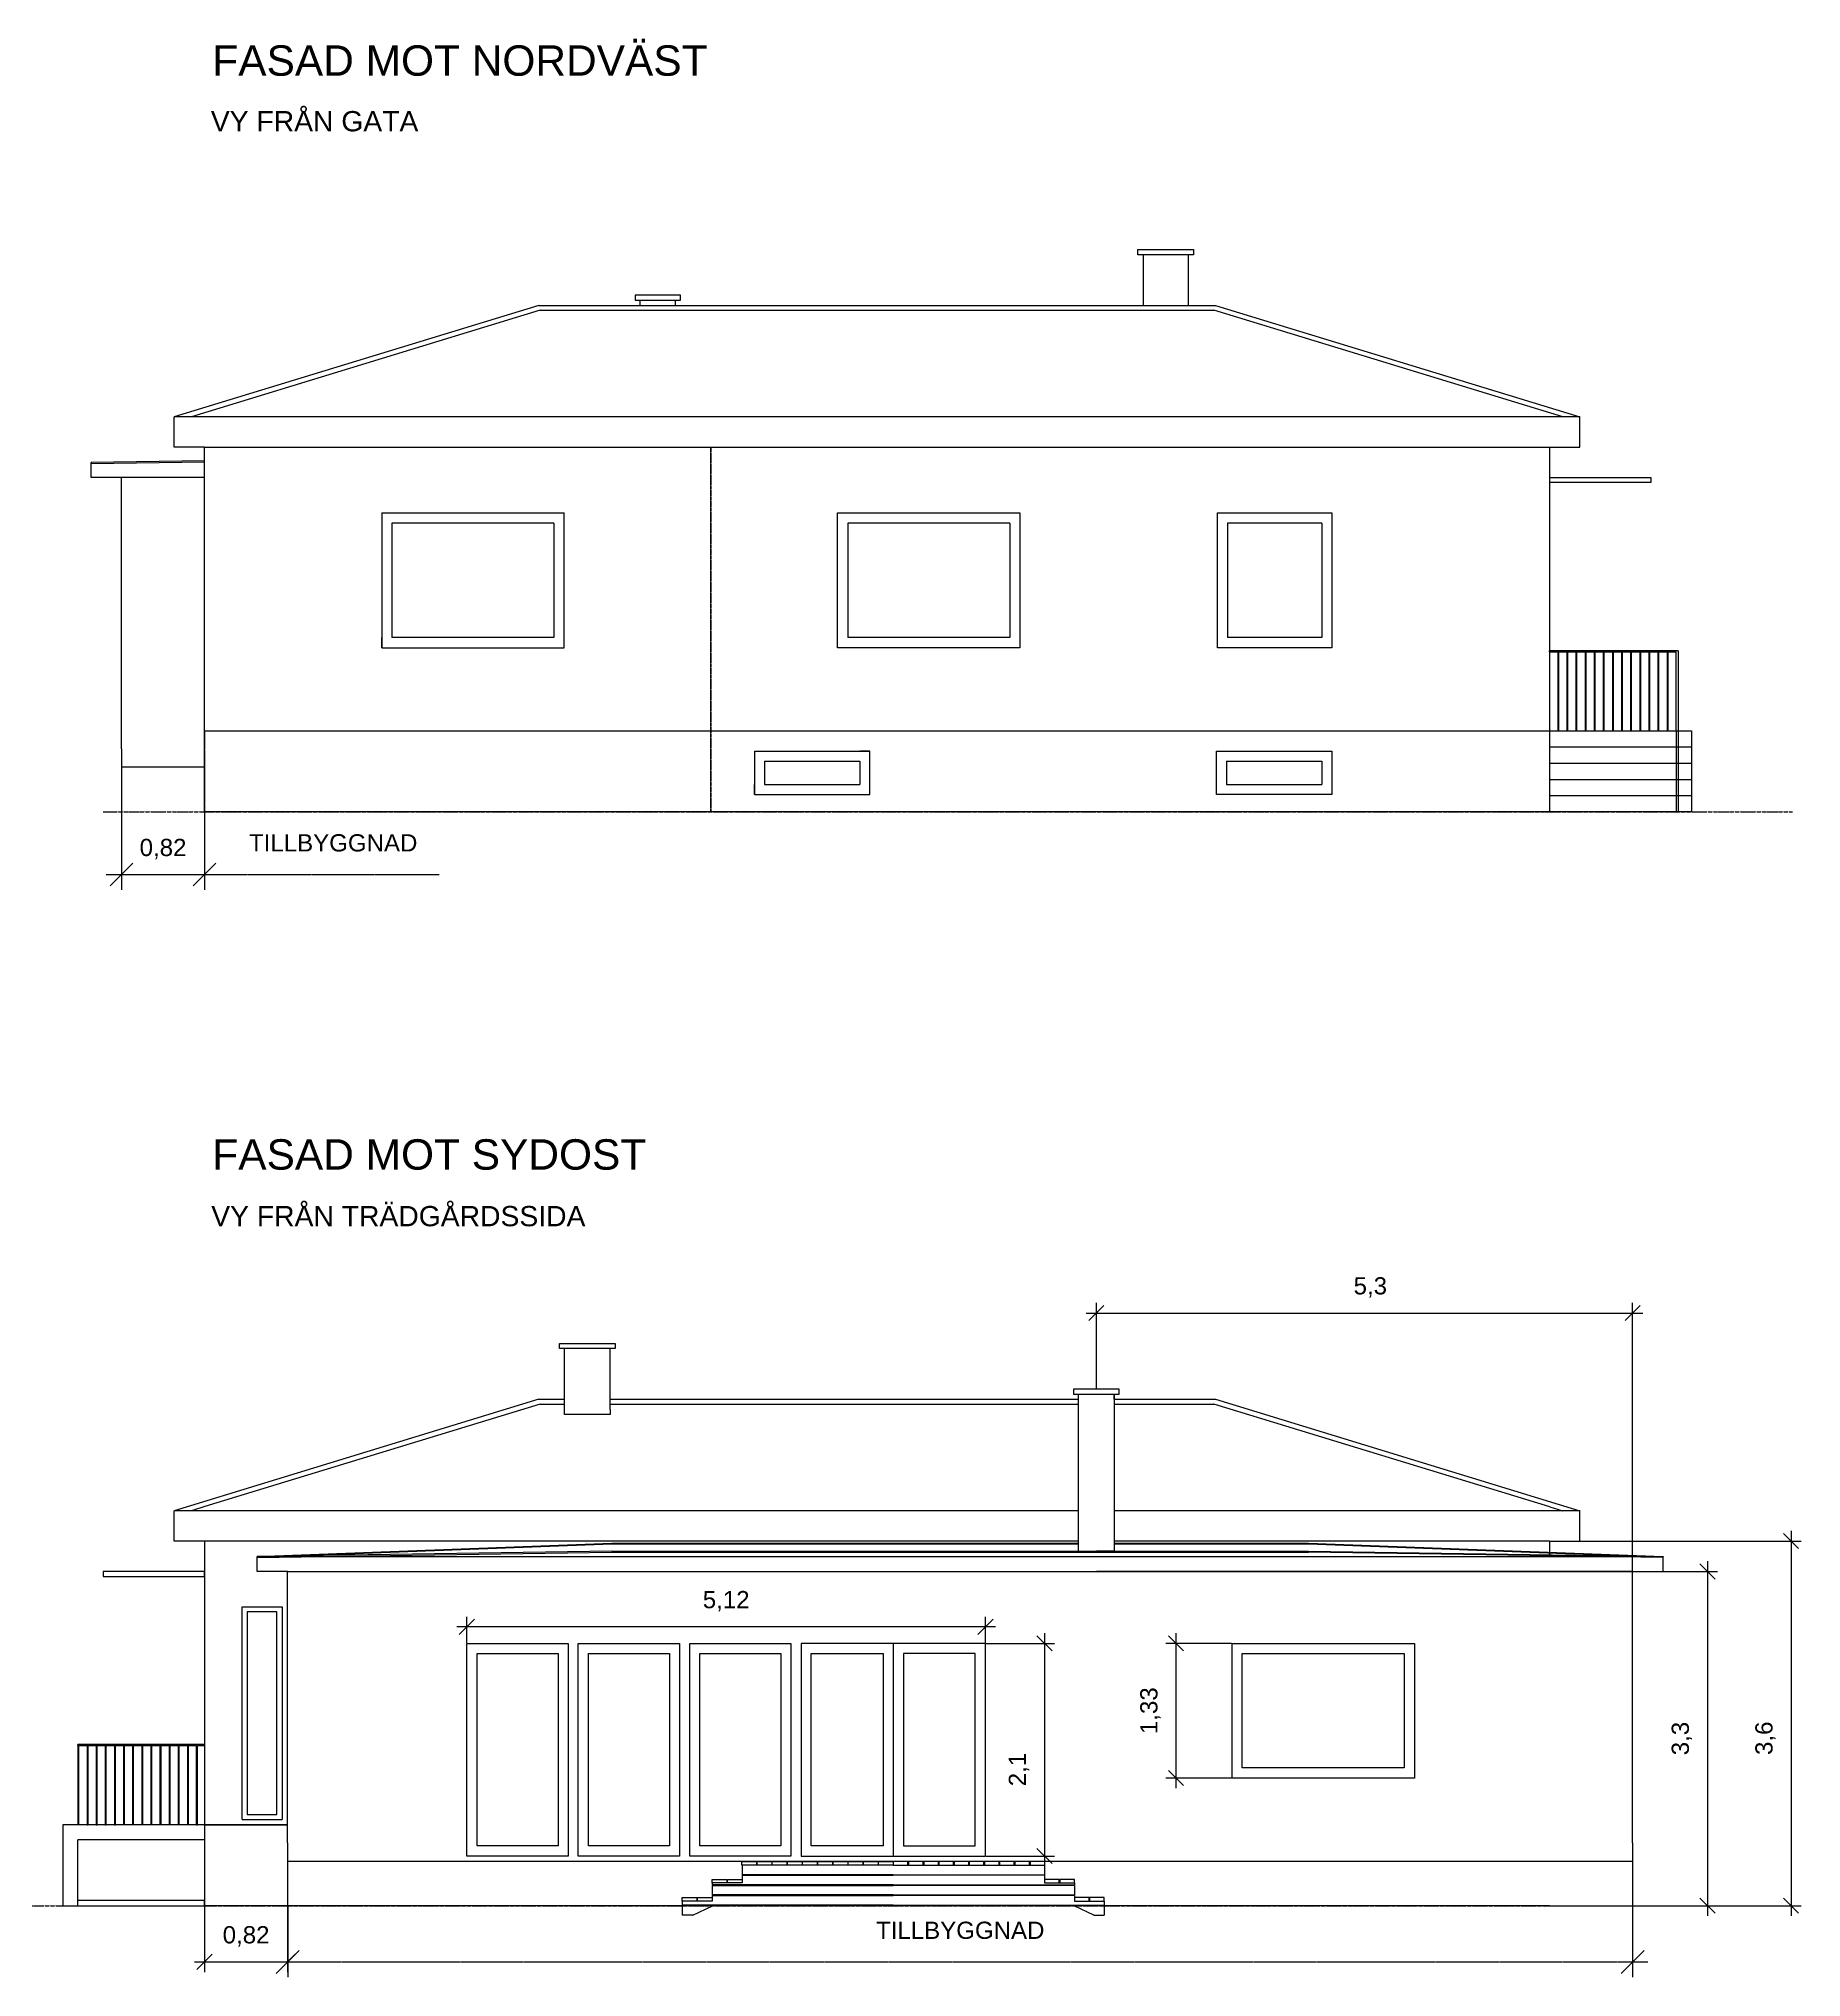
# Model space of a CAD drawing. Header units: millimetres. Extents: x -50011 to 90899, y -58634 to 500399.
# Drawn here: x -33862 to -16461, y 7174 to 26312 of the extents above; entities that cross this region are included whole.
import ezdxf

# ---------------------------------------------------------------- set-up
doc = ezdxf.new("R2010")
doc.units = ezdxf.units.MM
for name, pattern in [('ACAD_ISO02W100', [15, 12, -3]), ('ACAD_ISO04W100', [30, 24, -3, 0, -3]), ('CENTER2', [28.575, 19.05, -3.175, 3.175, -3.175])]:
    doc.linetypes.add(name, pattern=pattern)
doc.layers.get('0').update_dxf_attribs({"color": 1})
for name, color, linetype in [('Angivelser', 7, 'Continuous'), ('Fönster', 1, 'Continuous'), ('Förtydligande', 8, 'CENTER2'), ('Grundritningar', 1, 'Continuous'), ('Mått', 4, 'Continuous'), ('Rörelsefogar', 1, 'CENTER2')]:
    doc.layers.add(name, color=color, linetype=linetype)
doc.styles.get("Standard").update_dxf_attribs({"font": 'Arial.ttf', "height": 170})
doc.dimstyles.new('Egen dimension', dxfattribs={"dimscale": 10, "dimtxt": 2.5, "dimasz": 15, "dimexe": 10, "dimexo": 0.625, "dimgap": 15, "dimtad": 1, "dimlfac": 0.001, "dimtxsty": 'Standard', "dimblk": 'OBLIQUE', "dimblk1": 'OBLIQUE', "dimblk2": 'OBLIQUE', "dimcen": 20, "dimdle": 10, "dimadec": 0, "dimazin": 0, "dimtfac": 1, "dimtmove": 0, "dimatfit": 3, "dimldrblk": 'OPEN90', "dimfxl": 1, "dimarcsym": 0})
doc.dimstyles.new('ISO-25', dxfattribs={"dimscale": 10, "dimtxt": 2.5, "dimasz": 15, "dimexe": 10, "dimexo": 0.625, "dimgap": 15, "dimtad": 1, "dimlfac": 0.001, "dimtxsty": 'Standard', "dimblk": 'OBLIQUE', "dimblk1": 'OBLIQUE', "dimblk2": 'OBLIQUE', "dimcen": 20, "dimdle": 10, "dimadec": 0, "dimazin": 0, "dimtfac": 1, "dimtmove": 0, "dimatfit": 3, "dimldrblk": 'OPEN90', "dimfxl": 1, "dimarcsym": 0})

# ---------------------------------------------------------------- blocks, each defined once
blk = doc.blocks.new('_Oblique')
at = {"color": 0, "linetype": 'ByBlock', "lineweight": -2}
blk.add_line((-0.5, -0.5), (0.5, 0.5), dxfattribs=at)
blk = doc.blocks.new('*D39')
at = {"layer": 'Defpoints', "color": 0, "ltscale": 20, "transparency": 16777216}
for p in [(-18125, 13731), (-23420, 12980), (-18125, 11180)]:
    blk.add_point(p, dxfattribs=at)
at = {"layer": 'Mått', "color": 0, "lineweight": -2, "ltscale": 20, "transparency": 16777216}
for p, q in [((-23420, 12986), (-23420, 13831)), ((-18125, 11186), (-18125, 13831)), ((-23520, 13731), (-18025, 13731))]:
    blk.add_line(p, q, dxfattribs=at)
at = {"layer": 'Mått', "color": 0, "lineweight": -2, "ltscale": 20, "transparency": 16777216, "xscale": 150, "yscale": 150, "zscale": 150, "rotation": 180}
blk.add_blockref('_Oblique', (-23420, 13731), dxfattribs=at)
at = {"layer": 'Mått', "color": 0, "lineweight": -2, "ltscale": 20, "transparency": 16777216, "xscale": 150, "yscale": 150, "zscale": 150}
blk.add_blockref('_Oblique', (-18125, 13731), dxfattribs=at)
at = {"layer": 'Mått', "color": 0, "ltscale": 20, "transparency": 16777216, "insert": (-20715, 13984), "char_height": 170, "attachment_point": 5}
blk.add_mtext('5,3', dxfattribs=at)
blk = doc.blocks.new('_Open90')
at = {"color": 0, "linetype": 'ByBlock', "lineweight": -2}
for p, q in [((0, 0), (-1, 0)), ((-0.5, 0.5), (0, 0)), ((0, 0), (-0.5, -0.5))]:
    blk.add_line(p, q, dxfattribs=at)
blk = doc.blocks.new('*D41')
at = {"layer": 'Defpoints', "color": 0, "transparency": 16777216}
for p in [(-18125, 11180), (-18125, 7880), (-17386, 7880)]:
    blk.add_point(p, dxfattribs=at)
at = {"layer": 'Mått', "color": 0, "lineweight": -2, "transparency": 16777216}
for p, q in [((-18119, 11180), (-17286, 11180)), ((-17386, 11280), (-17386, 7780)), ((-18119, 7880), (-17286, 7880))]:
    blk.add_line(p, q, dxfattribs=at)
at = {"layer": 'Mått', "color": 0, "lineweight": -2, "transparency": 16777216, "xscale": 150, "yscale": 150, "zscale": 150}
for p, rotation in [((-17386, 11180), 90), ((-17386, 7880), 270)]:
    blk.add_blockref('_Oblique', p, dxfattribs=dict(at, rotation=rotation))
at = {"layer": 'Mått', "color": 0, "transparency": 16777216, "insert": (-17639, 9530), "char_height": 170, "attachment_point": 5, "rotation": 90}
blk.add_mtext('3,3', dxfattribs=at)
blk = doc.blocks.new('*D122')
at = {"layer": 'Defpoints', "color": 0, "transparency": 16777216}
for p in [(-18945, 11480), (-18945, 7880), (-16561, 7880)]:
    blk.add_point(p, dxfattribs=at)
at = {"layer": 'Mått', "color": 0, "lineweight": -2, "transparency": 16777216}
for p, q in [((-16561, 11580), (-16561, 7780)), ((-18939, 11480), (-16461, 11480)), ((-18939, 7880), (-16461, 7880))]:
    blk.add_line(p, q, dxfattribs=at)
at = {"layer": 'Mått', "color": 0, "lineweight": -2, "transparency": 16777216, "xscale": 150, "yscale": 150, "zscale": 150}
for p, rotation in [((-16561, 11480), 90), ((-16561, 7880), 270)]:
    blk.add_blockref('_Oblique', p, dxfattribs=dict(at, rotation=rotation))
at = {"layer": 'Mått', "color": 0, "transparency": 16777216, "insert": (-16813, 9533), "char_height": 170, "attachment_point": 5, "rotation": 90}
blk.add_mtext('3,6', dxfattribs=at)
blk = doc.blocks.new('*D125')
at = {"layer": 'Defpoints', "color": 0, "transparency": 16777216}
for p in [(-31404, 7880), (-18125, 7880), (-18125, 7324)]:
    blk.add_point(p, dxfattribs=at)
at = {"layer": 'Förtydligande', "color": 0, "lineweight": -2, "transparency": 16777216}
for p, q in [((-31404, 7870), (-31404, 7174)), ((-18125, 7870), (-18125, 7174)), ((-31554, 7324), (-17975, 7324))]:
    blk.add_line(p, q, dxfattribs=at)
at = {"layer": 'Förtydligande', "color": 0, "lineweight": -2, "transparency": 16777216, "xscale": 225, "yscale": 225, "zscale": 225, "rotation": 180}
blk.add_blockref('_Oblique', (-31404, 7324), dxfattribs=at)
at = {"layer": 'Förtydligande', "color": 0, "lineweight": -2, "transparency": 16777216, "xscale": 225, "yscale": 225, "zscale": 225}
blk.add_blockref('_Oblique', (-18125, 7324), dxfattribs=at)
at = {"layer": 'Förtydligande', "color": 0, "transparency": 16777216, "insert": (-24764, 7636), "char_height": 170, "attachment_point": 5}
blk.add_mtext('TILLBYGGNAD', dxfattribs=at)
blk = doc.blocks.new('*D130')
at = {"layer": 'Defpoints', "color": 0, "transparency": 16777216}
for p in [(-24515, 10470), (-24515, 8370), (-23932, 8370)]:
    blk.add_point(p, dxfattribs=at)
at = {"layer": 'Mått', "color": 0, "lineweight": -2, "transparency": 16777216}
for p, q in [((-23932, 10570), (-23932, 8270)), ((-24509, 10470), (-23832, 10470)), ((-24509, 8370), (-23832, 8370))]:
    blk.add_line(p, q, dxfattribs=at)
at = {"layer": 'Mått', "color": 0, "lineweight": -2, "transparency": 16777216, "xscale": 150, "yscale": 150, "zscale": 150}
for p, rotation in [((-23932, 10470), 90), ((-23932, 8370), 270)]:
    blk.add_blockref('_Oblique', p, dxfattribs=dict(at, rotation=rotation))
at = {"layer": 'Mått', "color": 0, "transparency": 16777216, "insert": (-24184, 9224), "char_height": 170, "attachment_point": 5, "rotation": 90}
blk.add_mtext('2,1', dxfattribs=at)
blk = doc.blocks.new('*D131')
at = {"layer": 'Defpoints', "color": 0, "transparency": 16777216}
for p in [(-22080, 10470), (-22634, 9140), (-22080, 9140)]:
    blk.add_point(p, dxfattribs=at)
at = {"layer": 'Mått', "color": 0, "lineweight": -2, "transparency": 16777216}
for p, q in [((-22634, 10570), (-22634, 9040)), ((-22086, 10470), (-22734, 10470)), ((-22086, 9140), (-22734, 9140))]:
    blk.add_line(p, q, dxfattribs=at)
at = {"layer": 'Mått', "color": 0, "lineweight": -2, "transparency": 16777216, "xscale": 150, "yscale": 150, "zscale": 150}
for p, rotation in [((-22634, 10470), 90), ((-22634, 9140), 270)]:
    blk.add_blockref('_Oblique', p, dxfattribs=dict(at, rotation=rotation))
at = {"layer": 'Mått', "color": 0, "transparency": 16777216, "insert": (-22886, 9805), "char_height": 170, "attachment_point": 5, "rotation": 90}
blk.add_mtext('1,33', dxfattribs=at)
blk = doc.blocks.new('*D199')
at = {"layer": 'Defpoints', "color": 0, "ltscale": 100, "transparency": 16777216}
for p in [(-32225, 7880), (-31405, 7880), (-31405, 7325)]:
    blk.add_point(p, dxfattribs=at)
at = {"layer": 'Mått', "color": 0, "lineweight": -2, "ltscale": 100, "transparency": 16777216}
for p, q in [((-32225, 7874), (-32225, 7225)), ((-31405, 7874), (-31405, 7225)), ((-32325, 7325), (-31305, 7325))]:
    blk.add_line(p, q, dxfattribs=at)
at = {"layer": 'Mått', "color": 0, "lineweight": -2, "ltscale": 100, "transparency": 16777216, "xscale": 150, "yscale": 150, "zscale": 150, "rotation": 180}
blk.add_blockref('_Oblique', (-32225, 7325), dxfattribs=at)
at = {"layer": 'Mått', "color": 0, "lineweight": -2, "ltscale": 100, "transparency": 16777216, "xscale": 150, "yscale": 150, "zscale": 150}
blk.add_blockref('_Oblique', (-31405, 7325), dxfattribs=at)
at = {"layer": 'Mått', "color": 0, "ltscale": 100, "transparency": 16777216, "insert": (-31815, 7577), "char_height": 170, "attachment_point": 5}
blk.add_mtext('0,82', dxfattribs=at)
blk = doc.blocks.new('*D200')
at = {"layer": 'Defpoints', "color": 0, "ltscale": 100, "transparency": 16777216}
for p in [(-33045, 18680), (-32225, 18680), (-32225, 18060)]:
    blk.add_point(p, dxfattribs=at)
at = {"layer": 'Mått', "color": 0, "lineweight": -2, "ltscale": 100, "transparency": 16777216}
for p, q in [((-33045, 18674), (-33045, 17960)), ((-32225, 18674), (-32225, 17960)), ((-33145, 18060), (-32125, 18060))]:
    blk.add_line(p, q, dxfattribs=at)
at = {"layer": 'Mått', "color": 0, "lineweight": -2, "ltscale": 100, "transparency": 16777216, "xscale": 150, "yscale": 150, "zscale": 150, "rotation": 180}
blk.add_blockref('_Oblique', (-33045, 18060), dxfattribs=at)
at = {"layer": 'Mått', "color": 0, "lineweight": -2, "ltscale": 100, "transparency": 16777216, "xscale": 150, "yscale": 150, "zscale": 150}
blk.add_blockref('_Oblique', (-32225, 18060), dxfattribs=at)
at = {"layer": 'Mått', "color": 0, "ltscale": 100, "transparency": 16777216, "insert": (-32635, 18312), "char_height": 170, "attachment_point": 5}
blk.add_mtext('0,82', dxfattribs=at)
blk = doc.blocks.new('*D202')
at = {"layer": 'Defpoints', "color": 0, "transparency": 16777216}
for p in [(-32225, 19300), (-33045, 18680), (-32225, 18060)]:
    blk.add_point(p, dxfattribs=at)
at = {"layer": 'Förtydligande', "color": 0, "lineweight": -2, "transparency": 16777216}
for p, q in [((-32225, 19290), (-32225, 17910)), ((-33045, 18670), (-33045, 17910)), ((-33195, 18060), (-32225, 18060)), ((-32225, 18060), (-29910, 18060))]:
    blk.add_line(p, q, dxfattribs=at)
at = {"layer": 'Förtydligande', "color": 0, "lineweight": -2, "transparency": 16777216, "xscale": 225, "yscale": 225, "zscale": 225, "rotation": 180}
blk.add_blockref('_Oblique', (-33045, 18060), dxfattribs=at)
at = {"layer": 'Förtydligande', "color": 0, "lineweight": -2, "transparency": 16777216, "xscale": 225, "yscale": 225, "zscale": 225}
blk.add_blockref('_Oblique', (-32225, 18060), dxfattribs=at)
at = {"layer": 'Förtydligande', "color": 0, "transparency": 16777216, "insert": (-30955, 18372), "char_height": 170, "attachment_point": 5}
blk.add_mtext('TILLBYGGNAD', dxfattribs=at)
blk = doc.blocks.new('*D209')
at = {"layer": 'Defpoints', "color": 0, "ltscale": 100, "transparency": 16777216}
for p in [(-29635, 10633), (-29635, 10470), (-24515, 10470)]:
    blk.add_point(p, dxfattribs=at)
at = {"layer": 'Mått', "color": 0, "lineweight": -2, "ltscale": 100, "transparency": 16777216}
for p, q in [((-29635, 10476), (-29635, 10733)), ((-24515, 10476), (-24515, 10733)), ((-24415, 10633), (-29735, 10633))]:
    blk.add_line(p, q, dxfattribs=at)
at = {"layer": 'Mått', "color": 0, "lineweight": -2, "ltscale": 100, "transparency": 16777216, "xscale": 150, "yscale": 150, "zscale": 150, "rotation": 180}
blk.add_blockref('_Oblique', (-29635, 10633), dxfattribs=at)
at = {"layer": 'Mått', "color": 0, "lineweight": -2, "ltscale": 100, "transparency": 16777216, "xscale": 150, "yscale": 150, "zscale": 150}
blk.add_blockref('_Oblique', (-24515, 10633), dxfattribs=at)
at = {"layer": 'Mått', "color": 0, "ltscale": 100, "transparency": 16777216, "insert": (-27075, 10886), "char_height": 170, "attachment_point": 5}
blk.add_mtext('5,12', dxfattribs=at)

msp = doc.modelspace()

# ---------------------------------------------------------------- linework, layer by layer
at = {"layer": 'Fönster'}
for p, q in [((-30475.15, 21629.864), (-30475.15, 20299.864)), ((-30475.15, 21629.864), (-28675.15, 21629.864)), ((-30475.15, 21629.864), (-30475.15, 21529.864)), ((-28675.15, 20299.864), (-28675.15, 21629.864)), ((-25975.15, 20299.864), (-25975.15, 21629.864)), ((-25975.15, 21629.864), (-24175.15, 21629.864)), ((-24175.15, 21629.864), (-24175.15, 20299.864)), ((-22225.15, 20299.864), (-22225.15, 21629.864)), ((-22225.15, 21629.864), (-21095.15, 21629.864)), ((-21095.15, 21629.864), (-21095.15, 20299.864)), ((-30375.15, 21529.864), (-30375.15, 20399.864)), ((-28775.15, 21529.864), (-30375.15, 21529.864)), ((-28775.15, 21529.864), (-28775.15, 20399.864)), ((-25875.15, 21529.864), (-25875.15, 20399.864)), ((-24275.15, 21529.864), (-25875.15, 21529.864)), ((-24275.15, 21529.864), (-24275.15, 20399.864)), ((-22125.15, 21529.864), (-22125.15, 20399.864)), ((-21195.15, 21529.864), (-22125.15, 21529.864)), ((-21195.15, 21529.864), (-21195.15, 20399.864)), ((-30475.15, 20299.864), (-30475.15, 20399.864)), ((-30475.15, 20299.864), (-28675.15, 20299.864)), ((-28775.15, 20399.864), (-30375.15, 20399.864)), ((-24175.15, 20299.864), (-25975.15, 20299.864)), ((-24275.15, 20399.864), (-25875.15, 20399.864)), ((-21095.15, 20299.864), (-22225.15, 20299.864)), ((-21195.15, 20399.864), (-22125.15, 20399.864)), ((-26795.15, 19279.864), (-26795.15, 18849.864)), ((-26795.15, 19279.864), (-25655.15, 19279.864)), ((-26795.15, 19279.864), (-26795.15, 19179.864)), ((-26795.15, 19279.864), (-26695.15, 19279.864)), ((-26695.15, 19179.864), (-25755.15, 19179.864)), ((-26695.15, 19179.864), (-26695.15, 18949.864)), ((-25655.15, 19279.864), (-25755.15, 19279.864)), ((-25755.15, 19179.864), (-25755.15, 18949.864)), ((-25655.15, 18849.864), (-25655.15, 19279.864)), ((-22235.15, 18849.864), (-22235.15, 19279.864)), ((-22235.15, 19279.864), (-21095.15, 19279.864)), ((-22135.15, 19179.864), (-21195.15, 19179.864)), ((-22135.15, 19179.864), (-22135.15, 18949.864)), ((-21195.15, 19179.864), (-21195.15, 18949.864)), ((-21095.15, 19279.864), (-21095.15, 18849.864)), ((-26795.15, 18849.864), (-26795.15, 18949.864)), ((-26695.15, 18949.864), (-25755.15, 18949.864)), ((-22135.15, 18949.864), (-21195.15, 18949.864)), ((-26795.15, 18849.864), (-25655.15, 18849.864)), ((-21095.15, 18849.864), (-22235.15, 18849.864)), ((-24515.013, 10469.864), (-26335.013, 10469.864)), ((-26335.013, 10469.864), (-26335.013, 8369.864)), ((-26235.013, 10369.864), (-25525.013, 10369.864)), ((-26235.013, 8469.864), (-26235.013, 10369.864)), ((-25525.013, 10369.864), (-25525.013, 8469.864)), ((-24515.013, 10469.864), (-25425.013, 10469.864)), ((-25425.013, 10469.864), (-25425.013, 8369.864)), ((-25325.013, 10369.864), (-25325.013, 8469.864)), ((-24615.013, 10369.864), (-25325.013, 10369.864)), ((-24615.013, 8469.864), (-24615.013, 10369.864)), ((-24515.013, 8369.864), (-24515.013, 10469.864)), ((-22080.013, 10469.864), (-20280.013, 10469.864)), ((-22080.013, 9139.864), (-22080.013, 10469.864)), ((-21980.013, 10369.864), (-20380.013, 10369.864)), ((-21980.013, 9239.864), (-21980.013, 10369.864)), ((-20380.013, 10369.864), (-20380.013, 9239.864)), ((-20280.013, 10469.864), (-20280.013, 9139.864)), ((-20380.013, 9239.864), (-21980.013, 9239.864)), ((-20280.013, 9139.864), (-22080.013, 9139.864)), ((-25525.013, 8469.864), (-26235.013, 8469.864)), ((-25325.013, 8469.864), (-24615.013, 8469.864)), ((-26335.013, 8369.864), (-24515.013, 8369.864))]:
    msp.add_line(p, q, dxfattribs=at)
at = {"layer": 'Fönster', "ltscale": 100}
for p, q in [((-31855.013, 8729.864), (-31855.013, 10829.864)), ((-31855.013, 10829.864), (-31460.013, 10829.864)), ((-31510.013, 10779.864), (-31805.013, 10779.864)), ((-31805.013, 10779.864), (-31805.013, 8779.864)), ((-31510.013, 8779.864), (-31510.013, 10779.864)), ((-31460.013, 10829.864), (-31460.013, 8729.864)), ((-29635.013, 8369.864), (-29635.013, 10469.864)), ((-29635.013, 10469.864), (-28635.013, 10469.864)), ((-29535.013, 8469.864), (-29535.013, 10369.864)), ((-29535.013, 10369.864), (-28735.013, 10369.864)), ((-28735.013, 10369.864), (-28735.013, 8469.864)), ((-28635.013, 10469.864), (-28635.013, 8369.864)), ((-28535.013, 8369.864), (-28535.013, 10469.864)), ((-28535.013, 10469.864), (-27535.013, 10469.864)), ((-28435.013, 8469.864), (-28435.013, 10369.864)), ((-28435.013, 10369.864), (-27635.013, 10369.864)), ((-27635.013, 10369.864), (-27635.013, 8469.864)), ((-27535.013, 10469.864), (-27535.013, 8369.864)), ((-27435.013, 8369.864), (-27435.013, 10469.864)), ((-27435.013, 10469.864), (-26435.013, 10469.864)), ((-27335.013, 8469.864), (-27335.013, 10369.864)), ((-27335.013, 10369.864), (-26535.013, 10369.864)), ((-26535.013, 10369.864), (-26535.013, 8469.864)), ((-26435.013, 10469.864), (-26435.013, 8369.864)), ((-31855.013, 8729.864), (-31460.013, 8729.864)), ((-31805.013, 8779.864), (-31510.013, 8779.864)), ((-28735.013, 8469.864), (-29535.013, 8469.864)), ((-27635.013, 8469.864), (-28435.013, 8469.864)), ((-26535.013, 8469.864), (-27335.013, 8469.864)), ((-28635.013, 8369.864), (-29635.013, 8369.864)), ((-27535.013, 8369.864), (-28535.013, 8369.864)), ((-26435.013, 8369.864), (-27435.013, 8369.864))]:
    msp.add_line(p, q, dxfattribs=at)
at = {"layer": 'Förtydligande', "linetype": 'ACAD_ISO04W100', "lineweight": -3, "ltscale": 0.1}
for p, q in [((-33225.15, 18679.864), (-16545.15, 18679.864)), ((-34625.013, 7879.864), (-17145.013, 7879.864))]:
    msp.add_line(p, q, dxfattribs=at)
at = {"layer": 'Grundritningar'}
for p, q in [((-23009.451, 24179.864), (-23009.451, 24229.864)), ((-23009.451, 24229.864), (-22459.451, 24229.864)), ((-22959.451, 24179.864), (-23009.451, 24179.864)), ((-22509.451, 24179.864), (-22959.451, 24179.864)), ((-22959.451, 24179.864), (-22959.451, 23679.864)), ((-22509.451, 23679.864), (-22509.451, 24179.864)), ((-22459.451, 24179.864), (-22509.451, 24179.864)), ((-22459.451, 24229.864), (-22459.451, 24179.864)), ((-27525.15, 23779.867), (-27975.15, 23779.867)), ((-27975.15, 23779.867), (-27975.15, 23729.867)), ((-27525.15, 23729.867), (-27525.15, 23779.867)), ((-28925.15, 23679.864), (-32525.15, 22579.864)), ((-28910.446, 23632.075), (-32354.045, 22579.864)), ((-28925.15, 23679.864), (-22245.15, 23679.864)), ((-28910.446, 23632.075), (-22259.451, 23631.953)), ((-27975.15, 23729.867), (-27925.15, 23729.867)), ((-27925.15, 23729.867), (-27575.15, 23729.867)), ((-27575.15, 23729.867), (-27525.15, 23729.867)), ((-18813.633, 22579.864), (-22259.451, 23631.953)), ((-22245.15, 23679.864), (-18645.15, 22579.864)), ((-32525.15, 22279.864), (-32525.15, 22579.864)), ((-18645.15, 22579.864), (-32525.15, 22579.864)), ((-18645.15, 22279.864), (-18645.15, 22579.864)), ((-32225.15, 22279.864), (-32525.15, 22279.864)), ((-32225.15, 22279.864), (-18945.15, 22279.864)), ((-32225.15, 19479.864), (-32225.15, 22279.864)), ((-18945.15, 22279.864), (-18945.15, 19479.864)), ((-18945.15, 22279.864), (-18645.15, 22279.864)), ((-18945.15, 22279.864), (-18945.15, 21979.864)), ((-18945.15, 21979.864), (-17945.15, 21979.864)), ((-17945.15, 21929.864), (-18945.15, 21929.864)), ((-17945.15, 21979.864), (-17945.15, 21929.864)), ((-18945.15, 20259.864), (-18945.15, 20269.864)), ((-17675.15, 20269.864), (-18945.15, 20269.864)), ((-18945.15, 20259.864), (-17695.15, 20259.864)), ((-18945.15, 20259.864), (-18865.15, 20259.864)), ((-18865.15, 20259.864), (-18865.15, 19479.864)), ((-18855.15, 19479.864), (-18855.15, 20259.864)), ((-18855.15, 20259.864), (-18775.15, 20259.864)), ((-18775.15, 20259.864), (-18775.15, 19479.864)), ((-18765.15, 19479.864), (-18765.15, 20259.864)), ((-18765.15, 20259.864), (-18685.15, 20259.864)), ((-18685.15, 20259.864), (-18685.15, 19479.864)), ((-18675.15, 19479.864), (-18675.15, 20259.864)), ((-18675.15, 20259.864), (-18595.15, 20259.864)), ((-18595.15, 20259.864), (-18595.15, 19479.864)), ((-18585.15, 19479.864), (-18585.15, 20259.864)), ((-18585.15, 20259.864), (-18505.15, 20259.864)), ((-18505.15, 20259.864), (-18505.15, 19479.864)), ((-18495.15, 19479.864), (-18495.15, 20259.864)), ((-18495.15, 20259.864), (-18415.15, 20259.864)), ((-18415.15, 20259.864), (-18415.15, 19479.864)), ((-18405.15, 19479.864), (-18405.15, 20259.864)), ((-18405.15, 20259.864), (-18325.15, 20259.864)), ((-18325.15, 20259.864), (-18325.15, 19479.864)), ((-18315.15, 19479.864), (-18315.15, 20259.864)), ((-18315.15, 20259.864), (-18235.15, 20259.864)), ((-18235.15, 20259.864), (-18235.15, 19479.864)), ((-18225.15, 19479.864), (-18225.15, 20259.864)), ((-18225.15, 20259.864), (-18145.15, 20259.864)), ((-18145.15, 20259.864), (-18145.15, 19479.864)), ((-18135.15, 19479.864), (-18135.15, 20259.864)), ((-18135.15, 20259.864), (-18055.15, 20259.864)), ((-18055.15, 20259.864), (-18055.15, 19479.864)), ((-18045.15, 19479.864), (-18045.15, 20259.864)), ((-18045.15, 20259.864), (-17965.15, 20259.864)), ((-17965.15, 20259.864), (-17965.15, 19479.864)), ((-17955.15, 19479.864), (-17955.15, 20259.864)), ((-17955.15, 20259.864), (-17875.15, 20259.864)), ((-17875.15, 20259.864), (-17875.15, 19479.864)), ((-17865.15, 19479.864), (-17865.15, 20259.864)), ((-17865.15, 20259.864), (-17785.15, 20259.864)), ((-17785.15, 20259.864), (-17785.15, 19479.864)), ((-17775.15, 19479.864), (-17775.15, 20259.864)), ((-17695.15, 19479.864), (-17695.15, 20259.864)), ((-17675.15, 20269.864), (-17675.15, 18679.864)), ((-32225.15, 18679.864), (-32225.15, 19479.864)), ((-32225.15, 19479.864), (-18945.15, 19479.864)), ((-18945.15, 19479.864), (-18945.15, 18679.864)), ((-18945.15, 19479.864), (-18945.15, 19279.864)), ((-18945.15, 19479.864), (-17545.15, 19479.864)), ((-18865.15, 19479.864), (-18855.15, 19479.864)), ((-18775.15, 19479.864), (-18765.15, 19479.864)), ((-18685.15, 19479.864), (-18675.15, 19479.864)), ((-18595.15, 19479.864), (-18585.15, 19479.864)), ((-18505.15, 19479.864), (-18495.15, 19479.864)), ((-18415.15, 19479.864), (-18405.15, 19479.864)), ((-18325.15, 19479.864), (-18315.15, 19479.864)), ((-18235.15, 19479.864), (-18225.15, 19479.864)), ((-18145.15, 19479.864), (-18135.15, 19479.864)), ((-18055.15, 19479.864), (-18045.15, 19479.864)), ((-17965.15, 19479.864), (-17955.15, 19479.864)), ((-17875.15, 19479.864), (-17865.15, 19479.864)), ((-17785.15, 19479.864), (-17775.15, 19479.864)), ((-17695.15, 19479.864), (-17695.15, 18679.864)), ((-17545.15, 19479.864), (-17545.15, 18679.864)), ((-18945.15, 19319.864), (-17545.15, 19319.864)), ((-18945.15, 19159.864), (-17545.15, 19159.864)), ((-18945.15, 18999.864), (-17545.15, 18999.864)), ((-18945.15, 18839.864), (-17545.15, 18839.864)), ((-18945.15, 18679.864), (-32225.15, 18679.864)), ((-27225.15, 18679.864), (-27235.15, 18679.864)), ((-17545.15, 18679.864), (-18945.15, 18679.864)), ((-28720.711, 13379.864), (-28720.711, 13429.864)), ((-28720.711, 13429.864), (-28170.711, 13429.864)), ((-28170.711, 13429.864), (-28170.711, 13379.864)), ((-28670.711, 13379.864), (-28720.711, 13379.864)), ((-28220.711, 13379.864), (-28670.711, 13379.864)), ((-28670.711, 12779.864), (-28670.711, 13379.864)), ((-28170.711, 13379.864), (-28220.711, 13379.864)), ((-28220.711, 12779.864), (-28220.711, 13379.864)), ((-28925.013, 12879.864), (-32525.013, 11779.864)), ((-28910.31, 12832.075), (-32222.89, 11819.897)), ((-28925.013, 12879.864), (-28670.711, 12879.864)), ((-28910.31, 12832.075), (-28670.711, 12832.07)), ((-28220.711, 12879.864), (-23595.013, 12879.864)), ((-28220.711, 12832.062), (-23595.013, 12831.977)), ((-23195.013, 12979.867), (-23645.013, 12979.867)), ((-23645.013, 12979.867), (-23645.013, 12929.867)), ((-23645.013, 12929.867), (-23595.013, 12929.867)), ((-23595.013, 12929.867), (-23245.013, 12929.867)), ((-23245.013, 12929.867), (-23245.013, 11379.867)), ((-23245.013, 12929.867), (-23195.013, 12929.867)), ((-23245.013, 12879.864), (-22245.013, 12879.864)), ((-23245.013, 12831.971), (-22259.315, 12831.953)), ((-23195.013, 12929.867), (-23195.013, 12979.867)), ((-18942.481, 11819.246), (-22259.315, 12831.953)), ((-22245.013, 12879.864), (-18645.013, 11779.864)), ((-28670.711, 12729.864), (-28670.711, 12779.864)), ((-28220.711, 12729.864), (-28670.711, 12729.864)), ((-28220.711, 12779.864), (-28220.711, 12729.864)), ((-23595.013, 11379.867), (-23595.013, 12579.867)), ((-23595.013, 11379.867), (-23595.013, 12346.408)), ((-32525.013, 11479.864), (-32525.013, 11779.864)), ((-23595.013, 11779.864), (-32525.013, 11779.864)), ((-18645.013, 11779.864), (-23245.013, 11779.864)), ((-18645.013, 11479.864), (-18645.013, 11779.864)), ((-32225.013, 11479.864), (-32525.013, 11479.864)), ((-32225.013, 11479.864), (-32225.013, 8679.864)), ((-32225.013, 11479.864), (-32225.013, 11179.864)), ((-23595.013, 11479.864), (-32225.013, 11479.864)), ((-23595.013, 11379.867), (-23245.013, 11379.867)), ((-18945.013, 11479.864), (-23245.013, 11479.864)), ((-18945.013, 11479.864), (-18945.013, 11344.698)), ((-18945.013, 11479.864), (-18645.013, 11479.864)), ((-32225.013, 11179.864), (-33225.013, 11179.864)), ((-33225.013, 11179.864), (-33225.013, 11129.864)), ((-33225.013, 11129.864), (-32225.013, 11129.864)), ((-32225.013, 11129.864), (-32225.013, 11179.864)), ((-32225.013, 9469.864), (-33475.013, 9469.864)), ((-33475.013, 9459.864), (-33475.013, 9469.864)), ((-33475.013, 9459.864), (-33475.013, 8679.864)), ((-33465.013, 9459.864), (-32305.013, 9459.864)), ((-33465.013, 8679.864), (-33465.013, 9459.864)), ((-33385.013, 9459.864), (-33385.013, 8679.864)), ((-33375.013, 8679.864), (-33375.013, 9459.864)), ((-33295.013, 9459.864), (-33295.013, 8679.864)), ((-33285.013, 8679.864), (-33285.013, 9459.864)), ((-33285.013, 9459.864), (-33205.013, 9459.864)), ((-33205.013, 9459.864), (-33205.013, 8679.864)), ((-33195.013, 8679.864), (-33195.013, 9459.864)), ((-33195.013, 9459.864), (-33115.013, 9459.864)), ((-33115.013, 9459.864), (-33115.013, 8679.864)), ((-33105.013, 8679.864), (-33105.013, 9459.864)), ((-33105.013, 9459.864), (-33025.013, 9459.864)), ((-33025.013, 9459.864), (-33025.013, 8679.864)), ((-33015.013, 8679.864), (-33015.013, 9459.864)), ((-33015.013, 9459.864), (-32935.013, 9459.864)), ((-32935.013, 9459.864), (-32935.013, 8679.864)), ((-32925.013, 8679.864), (-32925.013, 9459.864)), ((-32925.013, 9459.864), (-32845.013, 9459.864)), ((-32845.013, 9459.864), (-32845.013, 8679.864)), ((-32835.013, 8679.864), (-32835.013, 9459.864)), ((-32835.013, 9459.864), (-32755.013, 9459.864)), ((-32755.013, 9459.864), (-32755.013, 8679.864)), ((-32745.013, 8679.864), (-32745.013, 9459.864)), ((-32745.013, 9459.864), (-32665.013, 9459.864)), ((-32665.013, 9459.864), (-32665.013, 8679.864)), ((-32655.013, 8679.864), (-32655.013, 9459.864)), ((-32655.013, 9459.864), (-32575.013, 9459.864)), ((-32575.013, 9459.864), (-32575.013, 8679.864)), ((-32565.013, 8679.864), (-32565.013, 9459.864)), ((-32565.013, 9459.864), (-32485.013, 9459.864)), ((-32485.013, 9459.864), (-32485.013, 8679.864)), ((-32475.013, 8679.864), (-32475.013, 9459.864)), ((-32475.013, 9459.864), (-32395.013, 9459.864)), ((-32395.013, 9459.864), (-32395.013, 8679.864)), ((-32385.013, 8679.864), (-32385.013, 9459.864)), ((-32305.013, 8679.864), (-32305.013, 9459.864)), ((-32295.013, 8679.864), (-32295.013, 9459.864)), ((-32295.013, 9459.864), (-32225.013, 9459.864)), ((-32225.013, 8679.864), (-33625.013, 8679.864)), ((-33625.013, 8679.864), (-33625.013, 7879.864)), ((-33385.013, 8679.864), (-33375.013, 8679.864)), ((-33295.013, 8679.864), (-33285.013, 8679.864)), ((-33205.013, 8679.864), (-33195.013, 8679.864)), ((-33115.013, 8679.864), (-33105.013, 8679.864)), ((-32305.013, 8679.864), (-32295.013, 8679.864)), ((-32305.013, 8679.864), (-32295.013, 8679.864)), ((-32225.013, 8679.864), (-32295.013, 8679.864)), ((-32225.013, 8679.864), (-32225.013, 7879.864)), ((-31405.013, 8679.864), (-32225.013, 8679.864)), ((-32225.013, 8679.864), (-32225.013, 8529.864)), ((-33475.013, 7879.864), (-33475.013, 8529.864)), ((-32225.013, 8529.864), (-33475.013, 8529.864)), ((-33625.013, 7879.864), (-33475.013, 7879.864)), ((-32225.013, 7929.864), (-33475.013, 7929.864)), ((-33475.013, 7879.864), (-32225.013, 7879.864)), ((-32225.013, 7879.864), (-32225.013, 7929.864)), ((-18945.013, 7879.864), (-32225.013, 7879.864)), ((-23945.013, 7879.864), (-23935.013, 7879.864))]:
    msp.add_line(p, q, dxfattribs=at)
at = {"layer": 'Grundritningar', "ltscale": 100}
for p, q in [((-27925.15, 23679.864), (-27925.15, 23729.867)), ((-27575.15, 23679.864), (-27575.15, 23729.867)), ((-32225.15, 22144.698), (-33345.15, 22128.147)), ((-33345.15, 21979.864), (-33345.15, 22128.147)), ((-33345.15, 22128.147), (-33343.244, 22118.331)), ((-33343.244, 22118.331), (-32225.15, 22134.803)), ((-32225.15, 21979.864), (-33345.15, 21979.864)), ((-33045.15, 21979.864), (-33345.15, 21979.864)), ((-33045.15, 19299.864), (-33045.15, 21979.864)), ((-32225.15, 19479.864), (-32225.15, 19299.864)), ((-33045.15, 19299.864), (-33045.15, 18679.864)), ((-32225.15, 19119.864), (-33045.15, 19119.864)), ((-23595.013, 11379.867), (-23595.013, 12929.867)), ((-23595.013, 12879.864), (-23595.013, 12929.867)), ((-23245.013, 12879.864), (-23245.013, 12929.867)), ((-32222.89, 11819.897), (-32353.908, 11779.864)), ((-18942.481, 11819.246), (-18813.496, 11779.864)), ((-31705.013, 11328.147), (-28205.013, 11458.147)), ((-28205.013, 11448.147), (-31705.013, 11318.147)), ((-28205.013, 11379.867), (-31705.013, 11328.147)), ((-31705.013, 11318.147), (-28205.013, 11369.867)), ((-31705.013, 11179.864), (-31705.013, 11328.147)), ((-31705.013, 11328.147), (-31705.013, 11318.147)), ((-31705.013, 11328.147), (-17825.013, 11328.147)), ((-28205.013, 11458.147), (-23595.013, 11458.147)), ((-23595.013, 11448.147), (-28205.013, 11448.147)), ((-28205.013, 11379.867), (-21325.013, 11379.867)), ((-28205.013, 11369.867), (-21325.013, 11369.867)), ((-23245.013, 11379.867), (-23420.013, 11379.867)), ((-23245.013, 11458.147), (-21325.013, 11458.147)), ((-21325.013, 11448.147), (-23245.013, 11448.147)), ((-21325.013, 11458.147), (-17825.013, 11328.147)), ((-17826.919, 11318.331), (-21325.013, 11448.147)), ((-21325.013, 11379.867), (-17825.013, 11328.147)), ((-17826.919, 11318.331), (-21325.013, 11369.867)), ((-17825.013, 11328.147), (-17826.919, 11318.331)), ((-17825.013, 11328.147), (-17826.919, 11318.331)), ((-17825.013, 11179.864), (-17825.013, 11328.147)), ((-31405.013, 8499.864), (-31405.013, 11179.864)), ((-31405.013, 11179.864), (-17825.013, 11179.864)), ((-31405.013, 11179.864), (-30958.013, 11179.864)), ((-18125.013, 11179.864), (-23420.013, 11179.864)), ((-18125.013, 8499.864), (-18125.013, 11179.864)), ((-18125.013, 11179.864), (-17825.013, 11179.864)), ((-32225.013, 8679.864), (-31405.013, 8679.864)), ((-32225.013, 8679.864), (-31855.013, 8679.864)), ((-31855.013, 8679.864), (-31805.013, 8679.864)), ((-31405.013, 8499.864), (-31405.013, 7879.864)), ((-31405.013, 8499.864), (-31405.013, 8319.864)), ((-18125.013, 8499.864), (-18125.013, 7879.864)), ((-31405.013, 8319.864), (-18125.013, 8319.864)), ((-26920.013, 8280.865), (-26920.013, 8314.865)), ((-26920.013, 8314.865), (-26775.013, 8314.865)), ((-26775.013, 8280.865), (-26920.013, 8280.865)), ((-26918.492, 8280.864), (-26918.492, 8185.864)), ((-25425.014, 8280.864), (-26918.492, 8280.864)), ((-26775.013, 8314.865), (-26775.013, 8280.865)), ((-26770.013, 8280.865), (-26770.013, 8314.865)), ((-26770.013, 8314.865), (-26625.013, 8314.865)), ((-26625.013, 8280.865), (-26770.013, 8280.865)), ((-26625.013, 8314.865), (-26625.013, 8280.865)), ((-26620.013, 8280.865), (-26625.013, 8280.865)), ((-26620.013, 8280.865), (-26620.013, 8314.865)), ((-26620.013, 8314.865), (-26475.013, 8314.865)), ((-26475.013, 8280.865), (-26620.013, 8280.865)), ((-26475.013, 8314.865), (-26475.013, 8280.865)), ((-26470.013, 8280.864), (-26470.013, 8314.864)), ((-26470.013, 8314.864), (-26325.013, 8314.864)), ((-26325.013, 8280.864), (-26470.013, 8280.864)), ((-26325.013, 8314.864), (-26325.013, 8280.864)), ((-26320.013, 8280.864), (-26325.013, 8280.864)), ((-26320.013, 8280.864), (-26320.013, 8314.864)), ((-26320.013, 8314.864), (-26175.013, 8314.864)), ((-26175.013, 8280.864), (-26320.013, 8280.864)), ((-26175.013, 8314.864), (-26175.013, 8280.864)), ((-26170.013, 8280.864), (-26170.013, 8314.864)), ((-26170.013, 8314.864), (-26025.013, 8314.864)), ((-26025.013, 8280.864), (-26170.013, 8280.864)), ((-26025.013, 8314.864), (-26025.013, 8280.864)), ((-26020.013, 8280.864), (-26025.013, 8280.864)), ((-26020.013, 8280.864), (-26020.013, 8314.864)), ((-26020.013, 8314.864), (-25875.013, 8314.864)), ((-25875.013, 8280.864), (-26020.013, 8280.864)), ((-25875.013, 8314.864), (-25875.013, 8280.864)), ((-25870.013, 8280.864), (-25870.013, 8314.864)), ((-25870.013, 8314.864), (-25725.013, 8314.864)), ((-25725.013, 8280.864), (-25870.013, 8280.864)), ((-25725.013, 8314.864), (-25725.013, 8280.864)), ((-25720.013, 8280.864), (-25725.013, 8280.864)), ((-25720.013, 8280.864), (-25720.013, 8314.864)), ((-25720.013, 8314.864), (-25575.013, 8314.864)), ((-25575.013, 8280.864), (-25720.013, 8280.864)), ((-25575.013, 8314.864), (-25575.013, 8280.864)), ((-25570.013, 8280.864), (-25570.013, 8314.864)), ((-25570.013, 8314.864), (-25425.013, 8314.864)), ((-25425.013, 8280.864), (-25570.013, 8280.864)), ((-25425.013, 8314.864), (-25425.013, 8280.864)), ((-25280.013, 8314.864), (-25425.013, 8314.864)), ((-25425.013, 8314.864), (-25425.013, 8280.864)), ((-25425.013, 8280.864), (-23931.535, 8280.864)), ((-25425.013, 8280.864), (-25280.013, 8280.864)), ((-25280.013, 8280.864), (-25280.013, 8314.864)), ((-25275.014, 8314.864), (-25275.014, 8280.864)), ((-25130.014, 8314.864), (-25275.014, 8314.864)), ((-25275.014, 8280.864), (-25130.014, 8280.864)), ((-25130.014, 8280.864), (-25130.014, 8314.864)), ((-25130.014, 8280.864), (-25125.014, 8280.864)), ((-25125.013, 8314.864), (-25125.013, 8280.864)), ((-24980.013, 8314.864), (-25125.013, 8314.864)), ((-25125.013, 8280.864), (-24980.013, 8280.864)), ((-24980.013, 8280.864), (-24980.013, 8314.864)), ((-24975.014, 8314.864), (-24975.014, 8280.864)), ((-24830.014, 8314.864), (-24975.014, 8314.864)), ((-24975.014, 8280.864), (-24830.014, 8280.864)), ((-24830.014, 8280.864), (-24830.014, 8314.864)), ((-24830.014, 8280.864), (-24825.014, 8280.864)), ((-24825.013, 8314.864), (-24825.013, 8280.864)), ((-24680.013, 8314.864), (-24825.013, 8314.864)), ((-24825.013, 8280.864), (-24680.013, 8280.864)), ((-24680.013, 8280.864), (-24680.013, 8314.864)), ((-24675.014, 8314.864), (-24675.014, 8280.864)), ((-24530.014, 8314.864), (-24675.014, 8314.864)), ((-24675.014, 8280.864), (-24530.014, 8280.864)), ((-24530.014, 8280.864), (-24530.014, 8314.864)), ((-24530.014, 8280.864), (-24525.014, 8280.864)), ((-24525.013, 8314.864), (-24525.013, 8280.864)), ((-24380.013, 8314.864), (-24525.013, 8314.864)), ((-24525.013, 8280.864), (-24380.013, 8280.864)), ((-24380.013, 8280.864), (-24380.013, 8314.864)), ((-24375.014, 8314.865), (-24375.014, 8280.865)), ((-24230.014, 8314.865), (-24375.014, 8314.865)), ((-24375.014, 8280.865), (-24230.014, 8280.865)), ((-24230.014, 8280.865), (-24230.014, 8314.865)), ((-24230.014, 8280.865), (-24225.014, 8280.865)), ((-24225.014, 8314.865), (-24225.014, 8280.865)), ((-24080.014, 8314.865), (-24225.014, 8314.865)), ((-24225.014, 8280.865), (-24080.014, 8280.865)), ((-24080.014, 8280.865), (-24080.014, 8314.865)), ((-24075.014, 8314.865), (-24075.014, 8280.865)), ((-23930.014, 8314.865), (-24075.014, 8314.865)), ((-24075.014, 8280.865), (-23930.014, 8280.865)), ((-23931.535, 8280.864), (-23931.535, 8185.864)), ((-23930.014, 8280.865), (-23930.014, 8314.865)), ((-27213.492, 8105.864), (-27213.492, 8139.864)), ((-27213.492, 8139.864), (-27068.492, 8139.864)), ((-27068.492, 8105.864), (-27213.492, 8105.864)), ((-27213.492, 8105.864), (-27213.492, 8085.864)), ((-25425.014, 8085.864), (-27213.492, 8085.864)), ((-27213.492, 8080.864), (-25425.014, 8080.864)), ((-27213.492, 8080.864), (-27213.492, 7985.864)), ((-27068.492, 8139.864), (-27068.492, 8105.864)), ((-27063.492, 8105.864), (-27068.492, 8105.864)), ((-27063.492, 8105.864), (-27063.492, 8139.864)), ((-27063.492, 8139.864), (-26918.492, 8139.864)), ((-26918.492, 8105.864), (-27063.492, 8105.864)), ((-25425.014, 8185.864), (-26918.492, 8185.864)), ((-26918.492, 8180.864), (-25425.014, 8180.864)), ((-26918.492, 8180.864), (-26918.492, 8139.864)), ((-26918.492, 8139.864), (-26918.492, 8105.864)), ((-25425.013, 8185.864), (-23931.535, 8185.864)), ((-23931.535, 8180.864), (-25425.013, 8180.864)), ((-25425.013, 8085.864), (-23636.535, 8085.864)), ((-23636.535, 8080.864), (-25425.013, 8080.864)), ((-23931.535, 8180.864), (-23931.535, 8139.864)), ((-23931.535, 8139.864), (-23931.535, 8105.864)), ((-23786.535, 8139.864), (-23931.535, 8139.864)), ((-23931.535, 8105.864), (-23786.535, 8105.864)), ((-23786.535, 8105.864), (-23786.535, 8139.864)), ((-23786.535, 8105.864), (-23781.535, 8105.864)), ((-23781.535, 8139.864), (-23781.535, 8105.864)), ((-23636.535, 8139.864), (-23781.535, 8139.864)), ((-23781.535, 8105.864), (-23636.535, 8105.864)), ((-23636.535, 8105.864), (-23636.535, 8139.864)), ((-23636.535, 8105.864), (-23636.535, 8085.864)), ((-23636.535, 8080.864), (-23636.535, 7985.864)), ((-27508.491, 7925.865), (-27508.491, 7959.865)), ((-27508.491, 7959.865), (-27363.491, 7959.865)), ((-27363.491, 7925.865), (-27508.491, 7925.865)), ((-27508.491, 7925.865), (-27508.491, 7879.864)), ((-25425.014, 7885.864), (-27508.491, 7885.864)), ((-27508.491, 7879.864), (-27508.491, 7784.864)), ((-27405.565, 7784.864), (-27210.005, 7879.864)), ((-27358.492, 7925.864), (-27363.492, 7925.864)), ((-27363.491, 7959.865), (-27363.491, 7925.865)), ((-27358.492, 7925.864), (-27358.492, 7959.864)), ((-27358.492, 7959.864), (-27213.492, 7959.864)), ((-27213.492, 7925.864), (-27358.492, 7925.864)), ((-25425.014, 7985.864), (-27213.492, 7985.864)), ((-27213.492, 7980.864), (-25425.014, 7980.864)), ((-27213.492, 7980.864), (-27213.492, 7959.864)), ((-27213.492, 7959.864), (-27213.492, 7925.864)), ((-25425.013, 7985.864), (-23636.535, 7985.864)), ((-23636.535, 7980.864), (-25425.013, 7980.864)), ((-25425.013, 7885.864), (-23341.535, 7885.864)), ((-23444.462, 7784.864), (-23640.022, 7879.864)), ((-23636.535, 7980.864), (-23636.535, 7959.864)), ((-23636.535, 7959.864), (-23636.535, 7925.864)), ((-23491.535, 7959.864), (-23636.535, 7959.864)), ((-23636.535, 7925.864), (-23491.535, 7925.864)), ((-23491.535, 7925.864), (-23491.535, 7959.864)), ((-23491.535, 7925.864), (-23486.535, 7925.864)), ((-23486.535, 7959.865), (-23486.535, 7925.865)), ((-23341.535, 7959.865), (-23486.535, 7959.865)), ((-23486.535, 7925.865), (-23341.535, 7925.865)), ((-23341.535, 7925.865), (-23341.535, 7959.865)), ((-23341.535, 7925.865), (-23341.535, 7879.864)), ((-23341.535, 7879.864), (-23341.535, 7784.864)), ((-27405.565, 7784.864), (-27508.491, 7784.864)), ((-23444.462, 7784.864), (-23341.535, 7784.864))]:
    msp.add_line(p, q, dxfattribs=at)
at = {"layer": 'Grundritningar', "linetype": 'ACAD_ISO02W100', "ltscale": 100}
msp.add_line((-31405.013, 11179.864), (-31705.013, 11179.864), dxfattribs=at)
at = {"layer": 'Rörelsefogar', "lineweight": 211, "ltscale": 0.1}
msp.add_line((-27225.15, 22279.864), (-27225.15, 18679.864), dxfattribs=at)

# ---------------------------------------------------------------- texts
at = {"layer": 'Angivelser'}
for s, height, p in [('FASAD MOT NORDVÄST', 300, (-32148.288, 25946.832)), ('VY FRÅN GATA', 200, (-32163.122, 25397.838)), ('FASAD MOT SYDOST', 300, (-32148.151, 15146.832)), ('VY FRÅN TRÄDGÅRDSSIDA', 200, (-32159.035, 14588.002))]:
    msp.add_text(s, height=height, dxfattribs=at).set_placement(p)

# ---------------------------------------------------------------- dimensions: what is measured, and where the dimension line sits
at = {"layer": 'Förtydligande'}
dim = msp.add_linear_dim(base=(-32225.15, 18059.864), p1=(-33045.15, 18679.864), p2=(-32225.15, 19299.864), text='TILLBYGGNAD', dimstyle='Egen dimension', override={"dimscale": 15}, dxfattribs=at)
dim.commit()
dim.dimension.update_dxf_attribs({"geometry": '*D202', "text_midpoint": (-30955.3, 18059.864), "dimtype": 160})
dim = msp.add_linear_dim(base=(-18125.013, 7323.621), p1=(-31403.608, 7879.864), p2=(-18125.013, 7879.864), text='TILLBYGGNAD', dimstyle='Egen dimension', override={"dimscale": 15}, dxfattribs=at)
dim.commit()
dim.dimension.update_dxf_attribs({"geometry": '*D125', "text_midpoint": (-24764.311, 7635.593)})
at = {"layer": 'Mått', "ltscale": 100}
for base, p1, p2, picture, middle in [((-32225.15, 18059.864), (-33045.15, 18679.864), (-32225.15, 18679.864), '*D200', (-32635.15, 18312.258)), ((-29635.013, 10633.171), (-24515.013, 10469.864), (-29635.013, 10469.864), '*D209', (-27075.013, 10885.565))]:
    dim = msp.add_linear_dim(base=base, p1=p1, p2=p2, dimstyle='Egen dimension', dxfattribs=at)
    dim.commit()
    dim.dimension.update_dxf_attribs({"geometry": picture, "text_midpoint": middle})
at = {"layer": 'Mått', "ltscale": 20}
dim = msp.add_linear_dim(base=(-18125.013245174, 13731.285839477), p1=(-23420.013245174, 12979.867160294), p2=(-18125.013245174, 11179.863723889), angle=180, dimstyle='ISO-25', dxfattribs=at)
dim.commit()
dim.dimension.update_dxf_attribs({"geometry": '*D39', "text_midpoint": (-20715.291165018, 13731.285839477), "dimtype": 160})
at = {"layer": 'Mått'}
for base, p1, p2, angle, dimstyle, picture, middle in [((-16560.574, 7879.864), (-18945.013, 11479.864), (-18945.013, 7879.864), 270, 'ISO-25', '*D122', (-16560.574, 9532.87)), ((-17386.252, 7879.864), (-18125.013, 11179.864), (-18125.013, 7879.864), 270, 'ISO-25', '*D41', (-17386.252, 9529.864)), ((-23931.535, 8369.864), (-24515.013, 10469.864), (-24515.013, 8369.864), 90, 'Egen dimension', '*D130', (-23931.535, 9224.462))]:
    dim = msp.add_linear_dim(base=base, p1=p1, p2=p2, angle=angle, dimstyle=dimstyle, dxfattribs=at)
    dim.commit()
    dim.dimension.update_dxf_attribs({"geometry": picture, "text_midpoint": middle, "dimtype": 160})
dim = msp.add_linear_dim(base=(-22633.795, 9139.864), p1=(-22080.013, 10469.864), p2=(-22080.013, 9139.864), angle=90, dimstyle='Egen dimension', dxfattribs=at)
dim.commit()
dim.dimension.update_dxf_attribs({"geometry": '*D131', "text_midpoint": (-22886.189, 9804.864)})
at = {"layer": 'Mått', "ltscale": 100}
dim = msp.add_linear_dim(base=(-31405.013, 7324.593), p1=(-32225.013, 7879.864), p2=(-31405.013, 7879.864), dimstyle='Egen dimension', dxfattribs=at)
dim.commit()
dim.dimension.update_dxf_attribs({"geometry": '*D199', "text_midpoint": (-31815.013, 7324.593), "dimtype": 160})

doc.saveas('drawing.dxf')
